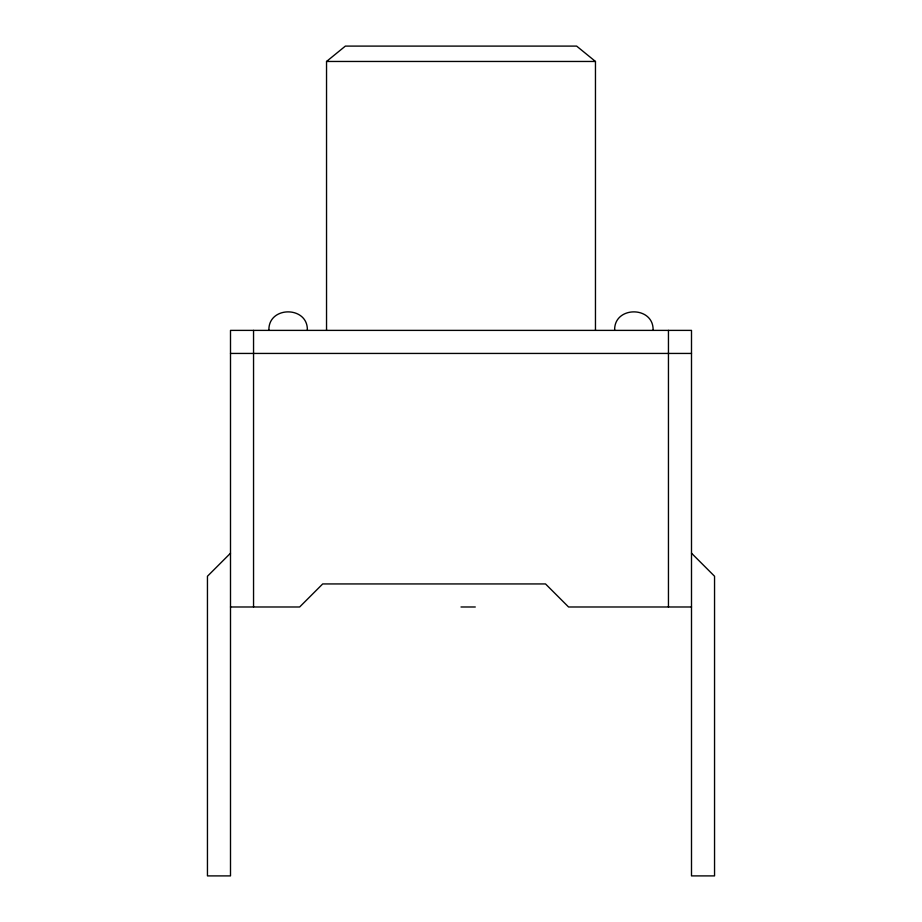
<?xml version="1.0" encoding="UTF-8"?>
<svg xmlns="http://www.w3.org/2000/svg" width="922" height="922" viewBox="0 0 922 922"><rect width="100%" height="100%" fill="white"/><g stroke="black" fill="none" stroke-linecap="round" stroke-linejoin="round"><path stroke-width="1.38" d="M268.913 330.387C267.979 305.712 308.271 305.712 307.337 330.387M614.663 330.387C613.729 305.712 654.021 305.712 653.087 330.387M230.5 553.2L207.45 576.25L207.45 875.9L230.5 875.9L230.5 330.387L691.5 330.387L691.5 875.9L714.55 875.9L714.55 576.25L691.5 553.2M326.538 330.387L326.538 61.463L345.37 46.1L576.63 46.1L595.462 61.463L595.462 330.387M326.538 61.463L595.462 61.463M230.5 353.437L691.5 353.437M230.5 606.987L299.65 606.987L322.7 583.937L545.513 583.937L568.563 606.987L691.5 606.987M461 606.987L475.291 606.987M668.45 330.387L668.45 606.987M253.55 330.387L253.55 606.987"/></g></svg>
